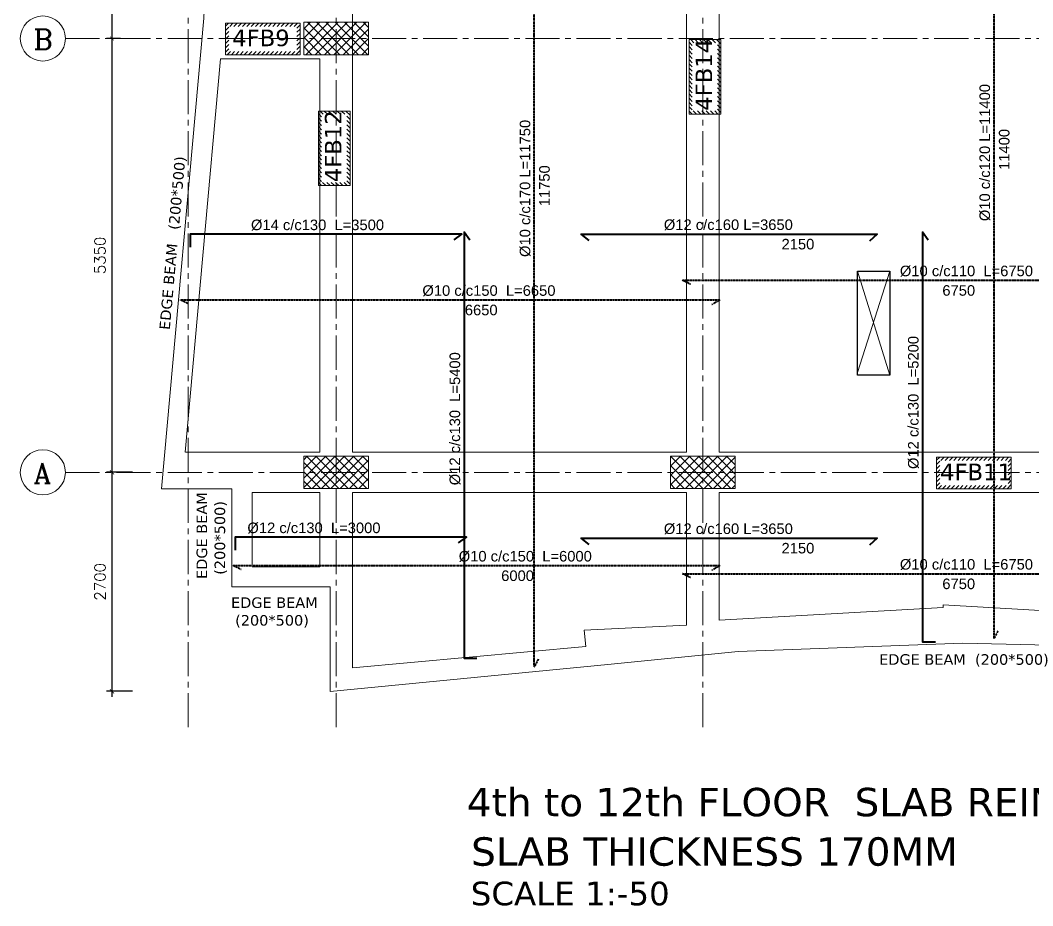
# Model space of a CAD drawing. Header units: inches. Extents: x -26151 to 62940, y -10194 to 246332.
# Drawn here: x 35106 to 36354, y 116382 to 117474 of the extents above; entities that cross this region are included whole.
import ezdxf

# ---------------------------------------------------------------- set-up
doc = ezdxf.new("R2010")
doc.units = ezdxf.units.IN
doc.header["$LTSCALE"] = 0.7
doc.header["$MEASUREMENT"] = 0
for name, pattern in [('ACAD_ISO10W100', [18, 12, -3, 0, -3]), ('CENTER2', [1.125, 0.75, -0.125, 0.125, -0.125]), ('DASHED2', [0.375, 0.25, -0.125])]:
    doc.linetypes.add(name, pattern=pattern)
doc.layers.get('0').update_dxf_attribs({"lineweight": 13})
doc.layers.get('Defpoints').update_dxf_attribs({"lineweight": 5})
for name, color, linetype, lineweight in [('axis', 254, 'ACAD_ISO10W100', 9), ('BEAM', 5, 'Continuous', 0), ('COLUMN', 4, 'Continuous', 20), ('dim', 1, 'Continuous', 25), ('hach 1', 254, 'Continuous', 9), ('hatch', 9, 'Continuous', 9), ('TEXT', 3, 'Continuous', 25), ('top renforcment', 7, 'Continuous', 40), ('VIS', 8, 'Continuous', 18)]:
    doc.layers.add(name, color=color, linetype=linetype, lineweight=lineweight)
doc.layers.add('Layer3', color=50, linetype='Continuous')
doc.styles.add('100', font='romans.shx', dxfattribs={"height": 13.5})
doc.styles.add('GENERATED_STYLE_4', font='verdanai.ttf')
doc.styles.add('romanc', font='verdana.ttf', dxfattribs={"height": 250})
doc.styles.get("Standard").update_dxf_attribs({"font": 'arial.ttf', "height": 13})
doc.dimstyles.new('abr100', dxfattribs={"dimtxt": 15, "dimasz": 5, "dimexe": 7, "dimexo": 7, "dimgap": 8, "dimtad": 1, "dimdec": 0, "dimlfac": 10, "dimzin": 4, "dimdsep": 46, "dimtxsty": '100', "dimblk": 'ARCHTICK', "dimcen": 0.09, "dimdle": 7, "dimclrd": 1, "dimclre": 8, "dimclrt": 2, "dimadec": 0, "dimazin": 1, "dimtfac": 1, "dimtdec": 0, "dimtix": 1, "dimtofl": 0, "dimtmove": 0, "dimatfit": 3, "dimldrblk": 'ARCHTICK', "dimfxl": 0, "dimtolj": 1, "dimtzin": 0, "dimlwd": -1, "dimlwe": -1, "dimarcsym": 0})
doc.dimstyles.get("Standard").update_dxf_attribs({"dimtxt": 13, "dimasz": 5, "dimexe": 0.18, "dimexo": 0.0625, "dimgap": 6, "dimtad": 1, "dimdec": 0, "dimlfac": 10, "dimzin": 0, "dimdsep": 46, "dimtxsty": 'Standard', "dimblk": 'ARCHTICK', "dimcen": 0.09, "dimse1": 1, "dimse2": 1, "dimclrd": 1, "dimclre": 7, "dimclrt": 3, "dimadec": 0, "dimazin": 0, "dimtfac": 1, "dimtdec": 0, "dimtix": 1, "dimtofl": 0, "dimtmove": 0, "dimatfit": 3, "dimldrblk": 'ARCHTICK', "dimfxl": 0, "dimtolj": 1, "dimtzin": 0, "dimarcsym": 0})

# ---------------------------------------------------------------- blocks, each defined once
blk = doc.blocks.new('_ArchTick')
at = {"color": 0, "linetype": 'ByBlock', "lineweight": 0, "const_width": 0.15}
blk.add_lwpolyline([(-0.5, -0.5), (0.5, 0.5)], dxfattribs=at)
blk = doc.blocks.new('*D651')
at = {"layer": 'Defpoints', "color": 0, "transparency": 16777216}
for p in [(35219.1, 117451.1), (35236.4, 117451.1), (35251.5, 116916.1)]:
    blk.add_point(p, dxfattribs=at)
at = {"layer": 'dim', "color": 1, "transparency": 16777216}
blk.add_line((35219.1, 116909.1), (35219.1, 117458.1), dxfattribs=at)
at = {"layer": 'dim', "color": 8, "transparency": 16777216}
for p, q in [((35229.4, 117451.1), (35212.1, 117451.1)), ((35244.5, 116916.1), (35212.1, 116916.1))]:
    blk.add_line(p, q, dxfattribs=at)
at = {"layer": 'dim', "color": 1, "transparency": 16777216, "xscale": 5, "yscale": 5, "zscale": 5}
for p, rotation in [((35219.1, 117451.1), 90), ((35219.1, 116916.1), 270)]:
    blk.add_blockref('_ArchTick', p, dxfattribs=dict(at, rotation=rotation))
at = {"layer": 'dim', "color": 2, "transparency": 16777216, "insert": (35204.3, 117183.6), "char_height": 13.5, "attachment_point": 5, "rotation": 90, "style": '100'}
blk.add_mtext('\\A1;5350', dxfattribs=at)
blk = doc.blocks.new('*D652')
at = {"layer": 'Defpoints', "color": 0, "transparency": 16777216}
for p in [(35219.1, 117826.1), (35236.4, 117826.1), (35236.4, 117451.1)]:
    blk.add_point(p, dxfattribs=at)
at = {"layer": 'dim', "color": 1, "transparency": 16777216}
blk.add_line((35219.1, 117444.1), (35219.1, 117833.1), dxfattribs=at)
at = {"layer": 'dim', "color": 8, "transparency": 16777216}
for p, q in [((35229.4, 117826.1), (35212.1, 117826.1)), ((35229.4, 117451.1), (35212.1, 117451.1))]:
    blk.add_line(p, q, dxfattribs=at)
at = {"layer": 'dim', "color": 1, "transparency": 16777216, "xscale": 5, "yscale": 5, "zscale": 5}
for p, rotation in [((35219.1, 117826.1), 90), ((35219.1, 117451.1), 270)]:
    blk.add_blockref('_ArchTick', p, dxfattribs=dict(at, rotation=rotation))
at = {"layer": 'dim', "color": 2, "transparency": 16777216, "insert": (35204.3, 117638.6), "char_height": 13.5, "attachment_point": 5, "rotation": 90, "style": '100'}
blk.add_mtext('\\A1;3750', dxfattribs=at)
blk = doc.blocks.new('*D727')
at = {"layer": 'Defpoints', "color": 0, "transparency": 16777216}
for p in [(35303.4, 117103.5, -19467.6), (35968.4, 117103.5, -59863), (35968.4, 117103.5)]:
    blk.add_point(p, dxfattribs=at)
at = {"layer": 'TEXT', "color": 3, "transparency": 16777216, "insert": (35674.2, 117116.2), "char_height": 13, "attachment_point": 5}
blk.add_mtext('\\A1;6650', dxfattribs=at)
blk = doc.blocks.new('*D728')
at = {"layer": 'Defpoints', "color": 0, "transparency": 16777216}
for p in [(35303.4, 117128.7), (35968.4, 117128.7, -19467.6), (35968.4, 117127)]:
    blk.add_point(p, dxfattribs=at)
at = {"layer": 'TEXT', "color": 3, "transparency": 16777216, "insert": (35683.7, 117140), "char_height": 13, "attachment_point": 5}
blk.add_mtext('\\A1;%%C10 c/c150  L=6650', dxfattribs=at)
blk = doc.blocks.new('*D731')
at = {"layer": 'Defpoints', "color": 0, "transparency": 16777216}
for p in [(35947.4, 117184.8, -26473), (36162.4, 117184.8, -40395.4), (36162.4, 117184.8)]:
    blk.add_point(p, dxfattribs=at)
at = {"layer": 'TEXT', "color": 3, "transparency": 16777216, "insert": (36064.6, 117197.4), "char_height": 13, "attachment_point": 5}
blk.add_mtext('\\A1;2150', dxfattribs=at)
blk = doc.blocks.new('*D732')
at = {"layer": 'Defpoints', "color": 0, "transparency": 16777216}
for p in [(35797.4, 117209.9), (36162.4, 117209.9), (36162.4, 117208.2)]:
    blk.add_point(p, dxfattribs=at)
at = {"layer": 'TEXT', "color": 3, "transparency": 16777216, "insert": (35978.8, 117221.2), "char_height": 13, "attachment_point": 5}
blk.add_mtext('\\A1;%%C12 c/c160 L=3650', dxfattribs=at)
blk = doc.blocks.new('*D735')
at = {"layer": 'Defpoints', "color": 0, "transparency": 16777216}
for p in [(35300.4, 117209.7), (35300.4, 117208), (35650.4, 117209.7, 13009.9)]:
    blk.add_point(p, dxfattribs=at)
at = {"layer": 'TEXT', "color": 3, "transparency": 16777216, "insert": (35472.4, 117221), "char_height": 13, "attachment_point": 5}
blk.add_mtext('\\A1;%%C14 c/c130  L=3500', dxfattribs=at)
blk = doc.blocks.new('*D737')
at = {"layer": 'Defpoints', "color": 0, "transparency": 16777216}
for p in [(35922.4, 116765.9, -19467.6), (36597.4, 116765.9, -59863), (36597.4, 116765.9)]:
    blk.add_point(p, dxfattribs=at)
at = {"layer": 'TEXT', "color": 3, "transparency": 16777216, "insert": (36262.8, 116778.5), "char_height": 13, "attachment_point": 5}
blk.add_mtext('\\A1;6750', dxfattribs=at)
blk = doc.blocks.new('*D738')
at = {"layer": 'Defpoints', "color": 0, "transparency": 16777216}
for p in [(35922.3, 116791.1), (36597.4, 116791.1, -19467.6), (36597.4, 116789.4)]:
    blk.add_point(p, dxfattribs=at)
at = {"layer": 'TEXT', "color": 3, "transparency": 16777216, "insert": (36272.3, 116802.4), "char_height": 13, "attachment_point": 5}
blk.add_mtext('\\A1;%%C10 c/c110  L=6750', dxfattribs=at)
blk = doc.blocks.new('*D739')
at = {"layer": 'Defpoints', "color": 0, "transparency": 16777216}
for p in [(35947.4, 116809.9, -26473), (36162.4, 116809.9, -40395.4), (36162.4, 116809.9)]:
    blk.add_point(p, dxfattribs=at)
at = {"layer": 'TEXT', "color": 3, "transparency": 16777216, "insert": (36064.6, 116822.5), "char_height": 13, "attachment_point": 5}
blk.add_mtext('\\A1;2150', dxfattribs=at)
blk = doc.blocks.new('*D740')
at = {"layer": 'Defpoints', "color": 0, "transparency": 16777216}
for p in [(35797.4, 116835), (36162.4, 116835), (36162.4, 116833.3)]:
    blk.add_point(p, dxfattribs=at)
at = {"layer": 'TEXT', "color": 3, "transparency": 16777216, "insert": (35978.8, 116846.3), "char_height": 13, "attachment_point": 5}
blk.add_mtext('\\A1;%%C12 c/c160 L=3650', dxfattribs=at)
blk = doc.blocks.new('*D746')
at = {"layer": 'Defpoints', "color": 0, "transparency": 16777216}
for p in [(35356, 116836.1), (35356, 116834.4), (35656, 116836.1, 13009.9)]:
    blk.add_point(p, dxfattribs=at)
at = {"layer": 'TEXT', "color": 3, "transparency": 16777216, "insert": (35468, 116847.4), "char_height": 13, "attachment_point": 5}
blk.add_mtext('\\A1;%%C12 c/c130  L=3000', dxfattribs=at)
blk = doc.blocks.new('*D747')
at = {"layer": 'Defpoints', "color": 0, "transparency": 16777216}
for p in [(35368.4, 116775.9, -19467.6), (35968.4, 116775.9, -59863), (35968.4, 116775.9)]:
    blk.add_point(p, dxfattribs=at)
at = {"layer": 'TEXT', "color": 3, "transparency": 16777216, "insert": (35719, 116788.5), "char_height": 13, "attachment_point": 5}
blk.add_mtext('\\A1;6000', dxfattribs=at)
blk = doc.blocks.new('*D748')
at = {"layer": 'Defpoints', "color": 0, "transparency": 16777216}
for p in [(35368.4, 116801.1), (35968.4, 116801.1, -19467.6), (35968.4, 116799.4)]:
    blk.add_point(p, dxfattribs=at)
at = {"layer": 'TEXT', "color": 3, "transparency": 16777216, "insert": (35728.5, 116812.4), "char_height": 13, "attachment_point": 5}
blk.add_mtext('\\A1;%%C10 c/c150  L=6000', dxfattribs=at)
blk = doc.blocks.new('*D765')
at = {"layer": 'Defpoints', "color": 0, "transparency": 16777216}
for p in [(35219.1, 116916.1), (35251.5, 116916.1), (35251.5, 116646.1)]:
    blk.add_point(p, dxfattribs=at)
at = {"layer": 'dim', "color": 1, "transparency": 16777216}
blk.add_line((35219.1, 116639.1), (35219.1, 116923.1), dxfattribs=at)
at = {"layer": 'dim', "color": 8, "transparency": 16777216}
for p, q in [((35244.5, 116916.1), (35212.1, 116916.1)), ((35244.5, 116646.1), (35212.1, 116646.1))]:
    blk.add_line(p, q, dxfattribs=at)
at = {"layer": 'dim', "color": 1, "transparency": 16777216, "xscale": 5, "yscale": 5, "zscale": 5}
for p, rotation in [((35219.1, 116916.1), 90), ((35219.1, 116646.1), 270)]:
    blk.add_blockref('_ArchTick', p, dxfattribs=dict(at, rotation=rotation))
at = {"layer": 'dim', "color": 2, "transparency": 16777216, "insert": (35204.3, 116781.1), "char_height": 13.5, "attachment_point": 5, "rotation": 90, "style": '100'}
blk.add_mtext('\\A1;2700', dxfattribs=at)
blk = doc.blocks.new('*D1077')
at = {"layer": 'Defpoints', "color": 0, "transparency": 16777216}
for p in [(35922.4, 117127.7, -19467.6), (36597.4, 117127.7, -59863), (36597.4, 117127.7)]:
    blk.add_point(p, dxfattribs=at)
at = {"layer": 'TEXT', "color": 3, "transparency": 16777216, "insert": (36262.8, 117140.3), "char_height": 13, "attachment_point": 5}
blk.add_mtext('\\A1;6750', dxfattribs=at)
blk = doc.blocks.new('*D1078')
at = {"layer": 'Defpoints', "color": 0, "transparency": 16777216}
for p in [(35922.3, 117152.8), (36597.4, 117152.8, -19467.6), (36597.4, 117151.2)]:
    blk.add_point(p, dxfattribs=at)
at = {"layer": 'TEXT', "color": 3, "transparency": 16777216, "insert": (36272.3, 117164.2), "char_height": 13, "attachment_point": 5}
blk.add_mtext('\\A1;%%C10 c/c110  L=6750', dxfattribs=at)
blk = doc.blocks.new('*D1117')
at = {"layer": 'Defpoints', "color": 0, "transparency": 16777216}
for p in [(35764.8, 117851.1, -59863), (35764.8, 117851.1), (35764.8, 116676.1, -59863)]:
    blk.add_point(p, dxfattribs=at)
at = {"layer": 'TEXT', "color": 3, "transparency": 16777216, "insert": (35752.2, 117269.5), "char_height": 13, "attachment_point": 5, "rotation": 90}
blk.add_mtext('\\A1;11750', dxfattribs=at)
blk = doc.blocks.new('*D1118')
at = {"layer": 'Defpoints', "color": 0, "transparency": 16777216}
for p in [(35739.7, 117851.1, -19467.6), (35741.4, 117851.1), (35739.7, 116676, -40395.4)]:
    blk.add_point(p, dxfattribs=at)
at = {"layer": 'TEXT', "color": 3, "transparency": 16777216, "insert": (35728.4, 117266.2), "char_height": 13, "attachment_point": 5, "rotation": 90}
blk.add_mtext('\\A1;%%C10 c/c170 L=11750', dxfattribs=at)
blk = doc.blocks.new('*D1119')
at = {"layer": 'Defpoints', "color": 0, "transparency": 16777216}
for p in [(36331.5, 117851.1, -59863), (36331.5, 117851.1), (36331.5, 116711.1, -59863)]:
    blk.add_point(p, dxfattribs=at)
at = {"layer": 'TEXT', "color": 3, "transparency": 16777216, "insert": (36318.9, 117314.3), "char_height": 13, "attachment_point": 5, "rotation": 90}
blk.add_mtext('\\A1;11400', dxfattribs=at)
blk = doc.blocks.new('*D1120')
at = {"layer": 'Defpoints', "color": 0, "transparency": 16777216}
for p in [(36306.4, 117851.1, -19467.6), (36308.1, 117851.1), (36306.4, 116711, -40395.4)]:
    blk.add_point(p, dxfattribs=at)
at = {"layer": 'TEXT', "color": 3, "transparency": 16777216, "insert": (36295.1, 117310.4), "char_height": 13, "attachment_point": 5, "rotation": 90}
blk.add_mtext('\\A1;%%C10 c/c120 L=11400', dxfattribs=at)
blk = doc.blocks.new('*D1123')
at = {"layer": 'Defpoints', "color": 0, "transparency": 16777216}
for p in [(35653.2, 117212.1, 13009.9), (35653.2, 116672), (35654.9, 116672)]:
    blk.add_point(p, dxfattribs=at)
at = {"layer": 'TEXT', "color": 3, "transparency": 16777216, "insert": (35641.9, 116982.2), "char_height": 13, "attachment_point": 5, "rotation": 90}
blk.add_mtext('\\A1;%%C12 c/c130  L=5400', dxfattribs=at)
blk = doc.blocks.new('*D1125')
at = {"layer": 'Defpoints', "color": 0, "transparency": 16777216}
for p in [(36218.3, 117212.1, 13009.9), (36218.3, 116692), (36220, 116692)]:
    blk.add_point(p, dxfattribs=at)
at = {"layer": 'TEXT', "color": 3, "transparency": 16777216, "insert": (36207, 117002.2), "char_height": 13, "attachment_point": 5, "rotation": 90}
blk.add_mtext('\\A1;%%C12 c/c130  L=5200', dxfattribs=at)

msp = doc.modelspace()

# ---------------------------------------------------------------- hatches: boundary and pattern name
at = {"layer": 'hach 1', "linetype": 'ByBlock'}
h = msp.add_hatch(dxfattribs=at)
h.set_pattern_fill('ANSI31', color=256, scale=30, style=0)
h.set_pattern_definition([(45, (47816.3826, -2208.1293), (-2.65165043, 2.65165043), [])])
h.paths.add_polyline_path([(35450.93, 117470.04), (35358.99, 117470.04), (35358.99, 117431.04), (35450.93, 117431.04)])
h.paths.add_polyline_path([(35446.93, 117466.04), (35446.93, 117435.04), (35362.99, 117435.04), (35362.99, 117466.04)], flags=16)
h = msp.add_hatch(dxfattribs=at)
h.set_pattern_fill('ANSI31', color=256, scale=30, angle=90, style=0)
h.set_pattern_definition([(135, (155608.5696, 129815.168), (-2.65165043, -2.65165043), [])])
h.paths.add_polyline_path([(35930.4, 117449.72), (35930.4, 117357.77), (35969.4, 117357.77), (35969.4, 117449.72)])
h.paths.add_polyline_path([(35934.4, 117445.72), (35965.4, 117445.72), (35965.4, 117361.77), (35934.4, 117361.77)], flags=16)
h = msp.add_hatch(dxfattribs=at)
h.set_pattern_fill('ANSI31', color=256, scale=30, angle=90, style=0)
h.set_pattern_definition([(135, (155151.6127, 129727.01), (-2.65165043, -2.65165043), [])])
h.paths.add_polyline_path([(35473.45, 117361.56), (35473.45, 117269.61), (35512.45, 117269.61), (35512.45, 117361.56)])
h.paths.add_polyline_path([(35477.45, 117357.56), (35508.45, 117357.56), (35508.45, 117273.61), (35477.45, 117273.61)], flags=16)
h = msp.add_hatch(dxfattribs=at)
h.set_pattern_fill('ANSI31', color=256, scale=30, style=0)
h.set_pattern_definition([(45, (48692.9823, -2743.3304), (-2.65165043, 2.65165043), [])])
h.paths.add_polyline_path([(36327.53, 116934.84), (36235.59, 116934.84), (36235.59, 116895.84), (36327.53, 116895.84)])
h.paths.add_polyline_path([(36323.53, 116930.84), (36323.53, 116899.84), (36239.59, 116899.84), (36239.59, 116930.84)], flags=16)
at = {"layer": 'hatch', "ltscale": 0.5}
h = msp.add_hatch(dxfattribs=at)
h.set_pattern_fill('NET', color=256, scale=65, angle=45, style=0)
h.set_pattern_definition([(45, (-427064.81, -142962.6286), (-5.7452426, 5.7452426), []), (135, (-427064.81, -142962.6286), (-5.7452426, -5.7452426), [])])
h.paths.add_polyline_path([(35455.38, 117471.08), (35535.38, 117471.08), (35535.38, 117431.08), (35455.38, 117431.08)])
h = msp.add_hatch(dxfattribs=at)
h.set_pattern_fill('NET', color=256, scale=65, angle=45, style=0)
h.set_pattern_definition([(45, (-426624.81, -142697.6286), (-5.7452426, 5.7452426), []), (135, (-426624.81, -142697.6286), (-5.7452426, -5.7452426), [])])
h.paths.add_polyline_path([(35455.38, 116936.08), (35535.38, 116936.08), (35535.38, 116896.08), (35455.38, 116896.08)])
h = msp.add_hatch(dxfattribs=at)
h.set_pattern_fill('NET', color=256, scale=65, angle=45, style=0)
h.set_pattern_definition([(45, (-426612.81, -142697.6286), (-5.7452426, 5.7452426), []), (135, (-426612.81, -142697.6286), (-5.7452426, -5.7452426), [])])
h.paths.add_polyline_path([(35907.38, 116936.08), (35987.38, 116936.08), (35987.38, 116896.08), (35907.38, 116896.08)])

# ---------------------------------------------------------------- linework, layer by layer
at = {"lineweight": 20}
for centre in [(35133.82, 117451.08), (35133.82, 116916.08)]:
    msp.add_ellipse(centre, major_axis=(-0.02, 27.86), ratio=1, start_param=4.7118466, end_param=10.9950319, dxfattribs=at)
at = {"layer": 'axis', "linetype": 'CENTER2', "ltscale": 80}
for p, q in [((35312.88, 116601.69), (35312.88, 119991.98)), ((35495.38, 116601.69), (35495.38, 119991.98)), ((35947.38, 116601.69), (35947.38, 119991.98)), ((35161.69, 117451.08), (37326.42, 117451.08)), ((35161.69, 116916.08), (37326.42, 116916.08))]:
    msp.add_line(p, q, dxfattribs=at)
at = {"layer": 'BEAM', "linetype": 'Continuous'}
for p, q in [((35515.38, 117801.08), (35515.38, 117451.08)), ((35927.38, 117451.08), (35927.38, 117801.08)), ((35967.38, 117451.08), (35967.38, 117801.08)), ((35515.38, 117451.08), (35515.38, 116941.08)), ((35927.38, 116941.08), (35927.38, 117451.08)), ((35967.38, 116941.08), (35967.38, 117451.08)), ((35353, 117426.08), (35475.38, 117426.08)), ((35475.38, 117426.08), (35475.38, 116941.08)), ((35309.59, 116941.08), (35475.38, 116941.08)), ((35515.38, 116941.08), (35927.38, 116941.08)), ((35967.38, 116941.08), (36567.38, 116941.08)), ((35391.81, 116891.08), (35475.38, 116891.08)), ((35475.38, 116799.7), (35475.38, 116891.08)), ((35515.38, 116891.08), (35927.38, 116891.08)), ((35515.38, 116675), (35515.38, 116891.08)), ((35927.38, 116727.46), (35927.38, 116891.08)), ((35967.38, 116891.08), (36567.38, 116891.08)), ((35967.38, 116733.8), (35967.38, 116891.08))]:
    msp.add_line(p, q, dxfattribs=at)
for points in [[(37178.93, 118601.08), (37181.34, 118040.37), (37196.74, 117666.09), (37213.78, 117330.93), (37257.06, 116895.76), (37170.21, 116895.76), (37170.21, 116774.7), (37049.15, 116774.7), (37049.15, 116645.76), (36708.51, 116678.77), (36427.77, 116701.66), (36268.04, 116705.29), (35990.94, 116695.27), (35830.36, 116678.98), (35487.87, 116645.76), (35487.87, 116774.7), (35366.81, 116774.7), (35366.81, 116895.76), (35279.97, 116895.85), (35332.42, 117476.08), (35361.71, 118181.08)], [(35309.16, 116941.08), (35353, 117426.08)], [(35475.38, 116799.7), (35391.81, 116799.7), (35391.81, 116891.08)], [(36567.38, 116733.99), (36243.51, 116752.54), (36243.51, 116749.38), (35967.38, 116733.8)], [(35927.38, 116727.46), (35801.13, 116721.37), (35803.06, 116701.45), (35515.38, 116675)]]:
    msp.add_lwpolyline(points, dxfattribs=at)
at = {"layer": 'COLUMN'}
for points in [[(35455.38, 117471.08), (35535.38, 117471.08), (35535.38, 117431.08), (35455.38, 117431.08)], [(35455.38, 116936.08), (35535.38, 116936.08), (35535.38, 116896.08), (35455.38, 116896.08)], [(35455.38, 116936.08), (35535.38, 116936.08), (35535.38, 116896.08), (35455.38, 116896.08)], [(35907.38, 116936.08), (35987.38, 116936.08), (35987.38, 116896.08), (35907.38, 116896.08)]]:
    msp.add_lwpolyline(points, close=True, dxfattribs=at)
at = {"layer": 'hach 1', "linetype": 'ByBlock'}
for points in [[(35358.99, 117470.04), (35450.93, 117470.04), (35450.93, 117431.04), (35358.99, 117431.04)], [(35930.4, 117357.77), (35930.4, 117449.72), (35969.4, 117449.72), (35969.4, 117357.77)], [(35473.45, 117269.61), (35473.45, 117361.56), (35512.45, 117361.56), (35512.45, 117269.61)], [(36235.59, 116934.84), (36327.53, 116934.84), (36327.53, 116895.84), (36235.59, 116895.84)]]:
    msp.add_lwpolyline(points, close=True, dxfattribs=at)
at = {"layer": 'Layer3', "color": 1, "linetype": 'ByBlock'}
msp.add_lwpolyline([(36137.88, 117164.12), (36177.88, 117164.12), (36177.88, 117036.12), (36137.88, 117036.12)], close=True, dxfattribs=at)
at = {"layer": 'top renforcment', "color": 4, "linetype": 'DASHED2', "ltscale": 2}
for points, elevation in [([(35744.45, 116685.79), (35739.64, 116676.05), (35739.64, 117851.08), (35745.46, 117841.34)], 34486.2), ([(36311.13, 116720.79), (36306.33, 116711.05), (36306.33, 117851.08), (36312.15, 117841.34)], 34486.2), ([(35932.09, 117148.07), (35922.35, 117152.88), (36597.38, 117152.88), (36587.64, 117147.06)], -5909.18), ([(35313.1, 117123.91), (35303.35, 117128.72), (35968.38, 117128.72), (35958.64, 117122.9)], -5909.18), ([(35378.1, 116796.3), (35368.35, 116801.11), (35968.38, 116801.11), (35958.64, 116795.29)], -5909.18), ([(35932.09, 116786.29), (35922.35, 116791.1), (36597.38, 116791.1), (36587.64, 116785.28)], -5909.18)]:
    msp.add_lwpolyline(points, dxfattribs=dict(at, elevation=elevation))
at = {"layer": 'top renforcment', "color": 3, "elevation": -13009.85}
for points in [[(35640.64, 117202.93), (35650.39, 117209.73), (35315.35, 117209.73), (35315.35, 117193.94)], [(35807.13, 117202.08), (35797.39, 117209.95), (36162.39, 117209.95), (36152.64, 117201.07)], [(35646.25, 116829.29), (35655.99, 116836.09), (35370.96, 116836.09), (35370.96, 116820.3)], [(35807.13, 116827.2), (35797.39, 116835.06), (36162.39, 116835.06), (36152.64, 116826.18)]]:
    msp.add_lwpolyline(points, dxfattribs=at)
at = {"layer": 'top renforcment', "color": 3}
for points in [[(35659.99, 117202.34), (35653.19, 117212.08), (35653.19, 116687.04), (35668.98, 116687.04)], [(36225.04, 117202.34), (36218.24, 117212.08), (36218.25, 116707.04), (36234.04, 116707.04)]]:
    msp.add_lwpolyline(points, dxfattribs=at)
at = {"layer": 'VIS', "linetype": 'Continuous', "lineweight": 5}
for p, q in [((36137.88, 117039.32), (36177.88, 117164.12)), ((36177.88, 117036.12), (36137.88, 117164.12))]:
    msp.add_line(p, q, dxfattribs=at)

# ---------------------------------------------------------------- texts
at = {"layer": 'TEXT', "color": 2, "style": 'romanc'}
for s, height, p in [('4FB9', 20.4, (35367.19, 117441.61)), ('4FB11', 20.4, (36239.75, 116906.4)), ('EDGE BEAM', 13, (35365.74, 116748.91)), ('(200*500)', 13, (35370.84, 116727.08)), ('EDGE BEAM  (200*500)', 13, (36164.69, 116678.84))]:
    msp.add_text(s, height=height, dxfattribs=at).set_placement(p)
for s, height, rotation, p in [('4FB14', 20.4, 90, (35958.83, 117361.94)), ('4FB12', 20.4, 90, (35501.88, 117273.78)), ('EDGE BEAM   (200*500)', 13, 84.83464, (35290.26, 117091.36)), ('EDGE BEAM', 13, 90, (35336.3, 116784.66)), ('(200*500)', 13, 90, (35358.48, 116789.76))]:
    msp.add_text(s, height=height, rotation=rotation, dxfattribs=at).set_placement(p)
at = {"layer": 'TEXT', "style": 'romanc'}
for s, p in [('4th to 12th FLOOR  SLAB REINFORCEMENT  ', (35656.5, 116492.01)), (' SLAB THICKNESS 170MM', (35646.48, 116431.05))]:
    msp.add_text(s, height=35, dxfattribs=at).set_placement(p)
at = {"layer": 'TEXT', "color": 7, "style": 'romanc'}
msp.add_text('SCALE 1:-50', height=29.1666, dxfattribs=at).set_placement((35661.26, 116382.2))
at = {"layer": 'TEXT', "char_height": 25, "attachment_point": 1, "style": 'GENERATED_STYLE_4'}
for s, insert in [('{\\Fromanc|c0;B}', (35122.37, 117462.59)), ('{\\Fromanc|c0;A}', (35122.37, 116927.59))]:
    msp.add_mtext(s, dxfattribs=dict(at, insert=insert))

# ---------------------------------------------------------------- dimensions: what is measured, and where the dimension line sits
at = {"layer": 'dim'}
for base, p1, p2, picture, middle in [((35219.1, 117826.08), (35236.4, 117451.08), (35236.4, 117826.08), '*D652', (35204.35, 117638.58)), ((35219.1, 117451.08), (35251.46, 116916.08), (35236.4, 117451.08), '*D651', (35204.35, 117183.58)), ((35219.1, 116916.08), (35251.46, 116646.09), (35251.46, 116916.08), '*D765', (35204.35, 116781.09))]:
    dim = msp.add_linear_dim(base=base, p1=p1, p2=p2, angle=90, dimstyle='abr100', dxfattribs=at)
    dim.commit()
    dim.dimension.update_dxf_attribs({"geometry": picture, "text_midpoint": middle})
at = {"layer": 'TEXT'}
for base, p1, p2, angle, text, picture, middle in [((35741.37, 117851.08, 47496.06), (35739.67, 116676.05, 7100.68), (35739.67, 117851.08, 28028.42), 90, '%%C10 c/c170 L=<>', '*D1118', (35741.37, 117266.21, 47496.06)), ((36308.05, 117851.08, 47496.06), (36306.36, 116711.05, 7100.68), (36306.36, 117851.08, 28028.42), 90, '%%C10 c/c120 L=<>', '*D1120', (36308.05, 117310.44, 47496.06)), ((35300.35, 117208), (35650.39, 117209.7, 13009.85), (35300.35, 117209.7), 180, '%%C14 c/c130  L=<>', '*D735', (35472.38, 117208)), ((35654.92, 116672.05, 13009.85), (35653.22, 117212.08, 26019.71), (35653.22, 116672.05, 13009.85), 270, '%%C12 c/c130  L=<>', '*D1123', (35654.92, 116982.22, 13009.85)), ((36219.97, 116692.05, 13009.85), (36218.28, 117212.08, 26019.71), (36218.28, 116692.05, 13009.85), 270, '%%C12 c/c130  L=<>', '*D1125', (36219.97, 117002.22, 13009.85)), ((35355.96, 116834.36), (35655.99, 116836.06, 13009.85), (35355.96, 116836.06), 180, '%%C12 c/c130  L=<>', '*D746', (35467.98, 116834.36))]:
    dim = msp.add_linear_dim(base=base, p1=p1, p2=p2, angle=angle, text=text, dimstyle='Standard', override={"dimsd1": 1, "dimsd2": 1, "dimfxl": 0.1, "dimfxlon": 1}, dxfattribs=at)
    dim.commit()
    dim.dimension.update_dxf_attribs({"geometry": picture, "text_midpoint": middle, "dimtype": 160})
for base, p1, p2, angle, picture, middle in [((35764.84, 117851.08, 59863.02), (35764.84, 116676.08), (35764.84, 117851.08), 90, '*D1117', (35764.84, 117269.54, 59863.02)), ((36331.52, 117851.08, 59863.02), (36331.52, 116711.08), (36331.52, 117851.08), 90, '*D1119', (36331.52, 117314.34, 59863.02)), ((36162.39, 117184.75, 12366.96), (35947.39, 117184.75, -14106.02), (36162.39, 117184.75, -28028.42), 360, '*D731', (36064.58, 117184.75, 12366.96)), ((36597.38, 117127.68, 19467.64), (35922.38, 117127.68), (36597.38, 117127.68, -40395.38), 360, '*D1077', (36262.84, 117127.68, 19467.64)), ((35968.38, 117103.52, 19467.64), (35303.39, 117103.52), (35968.38, 117103.52, -40395.38), 360, '*D727', (35674.15, 117103.52, 19467.64)), ((36162.39, 116809.87, 12366.96), (35947.39, 116809.87, -14106.02), (36162.39, 116809.87, -28028.42), 360, '*D739', (36064.58, 116809.87, 12366.96)), ((35968.38, 116775.91, 19467.64), (35368.39, 116775.91), (35968.38, 116775.91, -40395.38), 360, '*D747', (35719, 116775.91, 19467.64)), ((36597.38, 116765.9, 19467.64), (35922.38, 116765.9), (36597.38, 116765.9, -40395.38), 360, '*D737', (36262.84, 116765.9, 19467.64))]:
    dim = msp.add_linear_dim(base=base, p1=p1, p2=p2, angle=angle, dimstyle='Standard', override={"dimsd1": 1, "dimsd2": 1, "dimfxl": 0.1, "dimfxlon": 1}, dxfattribs=at)
    dim.commit()
    dim.dimension.update_dxf_attribs({"geometry": picture, "text_midpoint": middle, "dimtype": 161})
for base, p1, p2, text, picture, middle in [((36162.39, 117208.22), (35797.39, 117209.92), (36162.39, 117209.92), '%%C12 c/c160 L=<>', '*D732', (35978.76, 117208.22)), ((36597.38, 117151.15, 7100.68), (35922.35, 117152.85, 7100.68), (36597.38, 117152.85, -12366.96), '%%C10 c/c110  L=<>', '*D1078', (36272.34, 117151.15, 7100.68)), ((35968.38, 117126.99, 7100.68), (35303.35, 117128.69, 7100.68), (35968.38, 117128.69, -12366.96), '%%C10 c/c150  L=<>', '*D728', (35683.65, 117126.99, 7100.68)), ((36162.39, 116833.34), (35797.39, 116835.03), (36162.39, 116835.03), '%%C12 c/c160 L=<>', '*D740', (35978.76, 116833.34)), ((35968.38, 116799.38, 7100.68), (35368.35, 116801.08, 7100.68), (35968.38, 116801.08, -12366.96), '%%C10 c/c150  L=<>', '*D748', (35728.5, 116799.38, 7100.68)), ((36597.38, 116789.37, 7100.68), (35922.35, 116791.07, 7100.68), (36597.38, 116791.07, -12366.96), '%%C10 c/c110  L=<>', '*D738', (36272.34, 116789.37, 7100.68))]:
    dim = msp.add_linear_dim(base=base, p1=p1, p2=p2, text=text, dimstyle='Standard', override={"dimsd1": 1, "dimsd2": 1, "dimfxl": 0.1, "dimfxlon": 1}, dxfattribs=at)
    dim.commit()
    dim.dimension.update_dxf_attribs({"geometry": picture, "text_midpoint": middle, "dimtype": 160})

doc.saveas('drawing.dxf')
